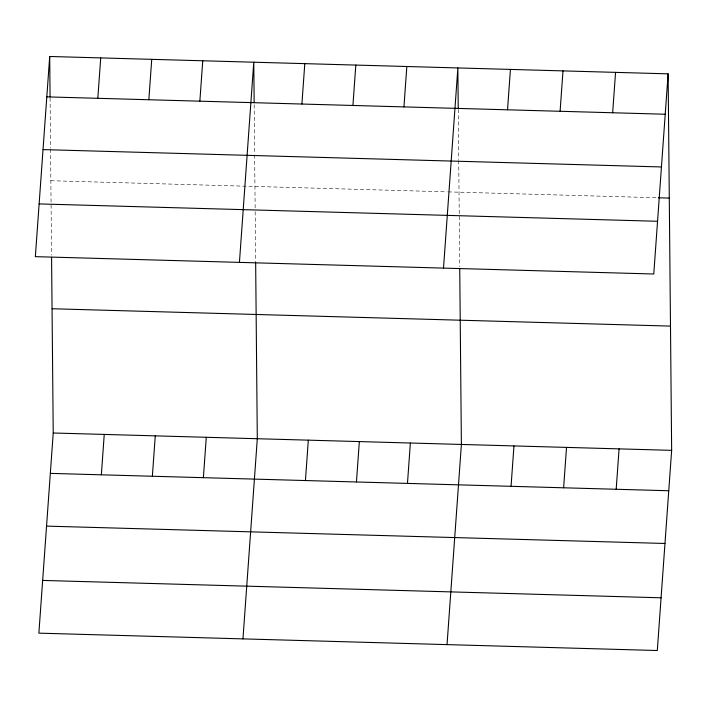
<?xml version="1.0" encoding="UTF-8"?>
<svg xmlns="http://www.w3.org/2000/svg" width="707" height="707" viewBox="0 0 707 707"><rect width="100%" height="100%" fill="white"/><g stroke="black" fill="none" stroke-linecap="round" stroke-linejoin="round"><path stroke-width="0.53" stroke-dasharray="3.54 2.65" d="M50.86 180.727L447.08 191.853M448.167 191.889L657.245 197.757M458.251 109.355L458.719 159.49M458.728 160.586L459.718 266.592M254.175 104.716L254.635 153.764M254.644 154.851L255.165 210.527M255.174 211.623L255.651 261.952M50.082 97.902L50.559 148.037M50.568 149.124L51.558 255.13"/><path stroke-width="1.06" d="M49.702 56.48L35.35 256.65L653.772 274.007L668.124 73.846L49.702 56.48L50.073 96.806M51.576 257.321L53.228 432.993L38.876 633.154L657.298 650.52L671.65 450.35L668.124 73.846M97.822 98.308L100.721 57.912M101.348 474.821L104.247 434.425M148.841 99.74L151.74 59.344M152.367 476.253L155.266 435.857M199.86 101.172L202.759 60.775M203.386 477.685L206.285 437.288M239.434 262.377L253.778 62.207L254.158 102.542M242.961 638.889L257.304 438.72L255.66 263.048M301.907 104.035L304.797 63.648M305.433 480.548L308.323 440.152M352.926 105.467L355.815 65.079M356.452 481.98L359.342 441.583M403.944 106.898L406.834 66.511M407.471 483.411L410.369 443.024M443.51 268.103L457.862 67.943L458.233 108.268M447.036 644.616L461.388 444.456L459.736 268.775M507.529 109.806L510.427 69.419M511.055 486.319L513.954 445.931M560.094 111.282L562.993 70.894M563.62 487.795L566.519 447.407M612.66 112.758L615.558 72.37M616.186 489.271L619.085 448.883M46.803 96.877L665.225 114.234M43.021 149.601L661.452 166.958M658.332 197.783L669.29 198.093M39.132 203.916L657.554 221.282M52.062 308.747L670.483 326.104M53.228 432.993L671.65 450.35M50.33 473.381L668.751 490.746M46.547 526.114L664.978 543.471M42.659 580.429L661.08 597.795"/></g></svg>
